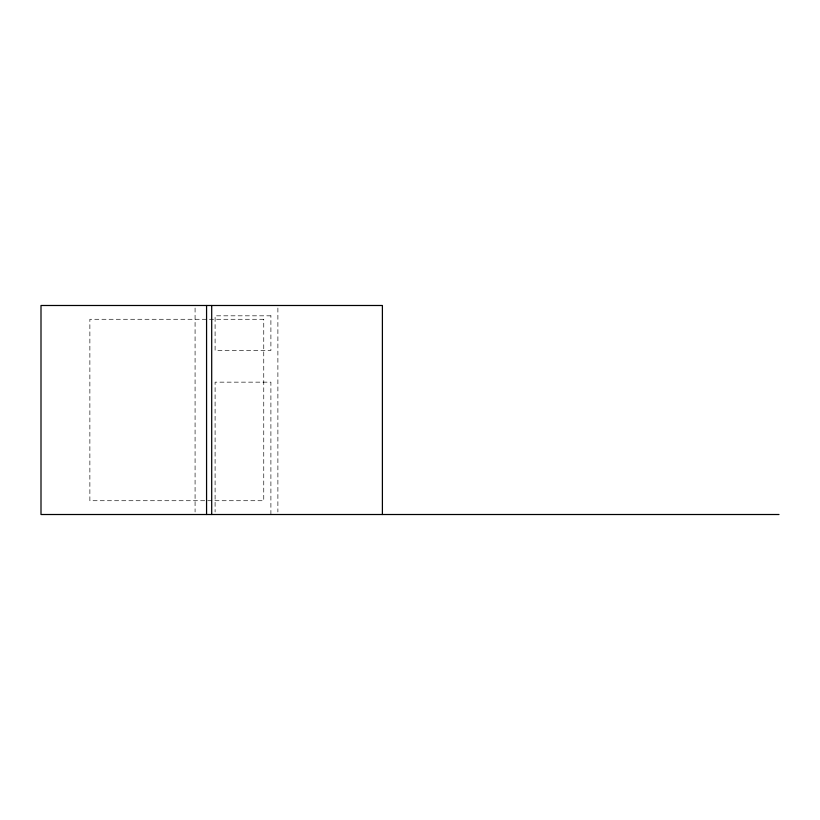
<?xml version="1.0" encoding="UTF-8"?>
<svg xmlns="http://www.w3.org/2000/svg" width="820" height="820" viewBox="0 0 820 820"><rect width="100%" height="100%" fill="white"/><g stroke="black" fill="none" stroke-linecap="round" stroke-linejoin="round"><path stroke-width="0.61" stroke-dasharray="4.1 3.07" d="M277.888 308.043L277.888 511.957M270.897 514.509L270.897 382.151L215.096 382.151L215.096 511.967M195.078 308.043L195.078 511.957M270.897 315.823L215.096 315.823L215.096 350.447L270.897 350.447L270.897 315.823M263.753 319.277L89.872 319.277L89.872 500.723L263.753 500.723L263.753 319.277"/><path stroke-width="1.23" d="M779 514.509L41 514.509L41 305.491L382.397 305.491L382.397 514.509M211.703 305.491L211.703 514.509M206.568 305.491L206.568 514.509"/></g></svg>
